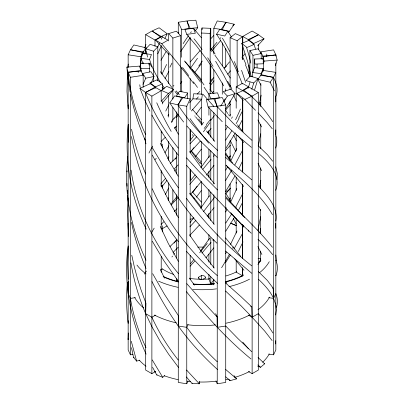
<?xml version="1.0" encoding="UTF-8"?>
<svg xmlns="http://www.w3.org/2000/svg" width="404" height="404" viewBox="0 0 404 404"><rect width="100%" height="100%" fill="white"/><g stroke="black" fill="none" stroke-linecap="round" stroke-linejoin="round"><path stroke-width="0.61" d="M213.782 284.845L213.782 279.209M213.782 267.938L213.792 239.764M213.792 224.109L213.802 194.678M213.802 184.032L213.812 153.974M213.812 140.824L213.822 112.645M222.286 94.213L222.291 82.926M222.301 65.993L222.311 42.789M242.637 276.109L242.642 267.968M242.653 258.575L242.683 224.755M242.688 215.988L242.713 184.673M242.728 172.149L242.754 140.834M242.759 131.441L242.789 98.874M248.98 73.892L248.985 65.115M260.605 261.383L260.62 251.359M260.641 233.194L260.671 209.388M260.696 188.713L260.721 168.039M260.747 148.616L260.777 124.185M260.797 106.641L260.827 83.461M263.105 59.898L263.11 56.762L260.838 51.864L273.574 49.889L275.846 54.793L275.846 56.05M128.098 223.316L128.27 236.532M263.686 70.993L263.696 63.756L263.11 58.691L254.338 59.029L254.626 68.185M128.235 124.715L128.275 142.329M127.013 171.846L127.048 170.887M128.265 332.952L128.083 339.577L128.275 338.269M276.301 260.696L275.836 254.985M128.108 198.359L127.598 213.383L128.26 229.608M127.472 71.836L126.977 91.41L128.209 108.898M128.255 246.874L127.664 263.191L128.245 279.285M127.412 282.376C126.093 296.061 126.417 309.883 128.174 323.513M127.876 67.372L128.245 64.034M128.27 124.331C124.301 159.838 130.618 196.263 145.935 228.502M127.735 156.772C123.457 192.122 130.987 228.204 146.041 260.272M275.781 228.245L275.72 223.306M199.662 381.401L199.318 383.8L192.077 383.477L192.127 383.073M128.174 245.895C122.993 282.78 130.709 320.529 146.122 354.146M275.725 134.774L275.765 129.881M201.379 94.571L201.379 33.032L202.005 27.972L210.777 28.331L210.777 50.874M210.146 93.713L210.146 33.396L210.777 28.331M275.816 101.853L275.781 96.011M189.658 102.677L192.935 98.823L193.602 93.763L202.369 94.147L201.702 99.207L191.38 110.984M275.725 343.976L275.71 340.683M260.706 228.452L259.924 233.184M260.62 148.359L260.812 147.152M260.731 102.156L260.12 105.782M260.61 133.774L258.353 145.788M260.817 180.28L259.519 186.911M260.696 216.711L257.924 230.194M260.393 187.678L260.772 185.572M277.028 179.603L277.321 173.266L275.69 166.781M144.758 53.954L146.081 47.808L133.85 44.955L130.558 49.662L142.784 52.515L146.081 47.808M275.301 65.711L277.154 60.055L275.932 55.03L262.873 56.09L264.095 61.115L263.681 62.933M259.257 104.747L259.802 102.358M275.841 220.988C278.184 206.888 267.039 195.319 258.161 185.81M275.7 314.979L276.336 309.994L275.851 305.348M257.994 78.543L253.747 82.987L246.051 80.532L250.298 76.088L257.994 78.543L254.576 89.971M276.503 307.378C277.957 302.859 277.538 297.894 275.846 293.501L273.574 298.404L275.639 304.389M253.747 82.987L251.783 89.284M276.104 96.021C278.3 89.845 276.528 83.057 273.442 77.517L261.216 74.664L257.919 79.371L260.969 85.219M275.705 148.041C277.063 144.046 277.265 139.607 275.851 135.598M243.132 226.245L243.486 225.169M275.705 190.314C281.502 175.28 268.599 161.681 257.979 152.98M151.253 82.734L154.01 76.477L150.975 71.715L142.723 73.467L142.314 74.387M142.986 84.421L145.758 78.23L154.01 76.477M252.606 76.811L252.606 72.543L254.475 67.584L263.065 68.665L263.065 71.099M261.196 74.841L261.196 73.624L263.065 68.665M143.056 63.61L140.976 58.348L142.885 53.394L151.465 54.5L149.556 59.454C152.071 67.806 156.126 75.614 160.903 82.886M144.526 48.111L145.996 44.506M157.752 53.848L161.317 45.803M236.835 188.537L230.401 202.727M243.067 274.215L242.405 275.73L236.189 272.139L236.613 271.175M237.012 230.962L230.477 244.455M236.81 148.536L230.841 160.772M161.948 74.23L166.615 64.453M243.001 241.875L238.34 251.45M128.154 67.357L128.154 54.793L130.426 49.889L143.162 51.864L143.167 53.742M140.89 63.675L140.89 56.762L143.162 51.864M188.077 380.932L186.764 383.76L178.27 382.447L178.27 104.914L181.684 97.556L190.178 98.874L190.178 109.55M213.822 54.065L213.822 28.31L217.236 20.952L225.73 22.265L225.73 23.523M186.764 383.76L186.764 106.227L190.178 98.874M225.73 22.265L222.316 29.623L213.822 28.31M273.574 77.29L275.846 72.387L263.11 70.417L260.838 75.321L273.574 77.29L273.574 354.823L268.721 354.071M217.206 361.737C206.07 351.197 195.819 339.714 186.764 327.341L188.077 324.513M273.574 354.823L275.846 349.92L275.846 62.958M242.966 193.087L235.456 207.616M242.784 160.504L238.587 169.15M231.613 118.422L232.345 116.892M165.408 194.501L168.619 187.986M165.751 111.07L168.862 104.762M242.385 112.049L242.91 110.969M242.198 120.104L238.587 127.083M242.415 150.566L234.835 164.903M164.898 38.36L167.241 33.779L159.12 27.78L152.192 30.906L160.312 36.905L167.241 33.779M167.943 115.892L168.675 114.453M242.193 203.172L238.118 210.898M242.471 233.517L233.987 248.995M165.074 78.502L168.832 71.357M227.063 209.312L225.634 212.009M164.933 152.858L168.882 145.738M168.008 199.334L168.781 197.879M227.29 126.977L225.695 129.931M167.887 158.802L168.953 156.838M239.077 118.443L236.148 123.659M235.083 175.76L225.508 191.718M227.654 166.69L225.725 170.119M235.365 132.886L225.993 148.182M160.913 60.327L166.079 51.616M235.103 93.647L227.366 96.061L223.19 91.592L230.926 89.183L235.103 93.647L225.654 108.777M231.886 170.054L225.528 180.558M227.366 96.061L224.058 101.465M234.35 217.519L225.725 231.204M180.497 83.795L181.866 81.552M230.386 254.985L225.735 262.378M231.583 214.11L225.725 223.064M181.532 91.88L182.088 90.996M231.825 130.8L225.614 140.153M187.683 93.011L184.613 97.768L176.376 95.99L179.447 91.238L187.683 93.011L187.683 98.495M180.729 51.384L190.077 37.774M242.274 83.941C235.613 66.463 226.871 49.803 216.559 34.209L219.67 29.462L227.891 31.259L231.497 37.158M227.891 31.259L224.781 36.006L216.559 34.209M190.274 68.539L197.48 58.282M209.474 195.713L200.631 208.318M209.671 238.198L200.591 250.818M192.713 192.551L197.142 186.244M209.641 155.732L200.844 167.726M169.725 102.934L174.664 95.874L182.815 97.778L177.876 104.838L169.725 102.934L175.73 111.625L183.628 122.023M226.124 22.346L221.185 29.401L229.336 31.305L234.275 24.245L226.124 22.346L225.376 23.134M274.402 90.829L270.15 82.224L273.442 77.517M203.555 122.301L201.495 125.225M178.209 33.123L178.821 32.254M214.489 197.359L203.464 211.656M213.817 279.886L210.787 284.068L208.918 279.108L208.918 274.235M196.127 114.196L201.237 107.201M190.839 151.727L193.91 147.606M208.918 279.108L209.494 278.316M194.566 72.75L201.207 63.958M196.415 197.152L201.268 190.643M214.428 115.499L210.711 120.372M193.875 217.544L190.097 222.579M213.979 165.362L206.489 175.134M162.524 102.899L173.695 89.41L166.68 86.35L161.383 90.4L168.392 93.46L173.695 89.41M194.147 135.264L189.9 140.844M171.311 121.75L174.27 117.862M162.11 186.496L166.993 180.356M195.359 156.818L201.374 149.142M213.802 247.829L205.995 257.808M195.132 31.032L197.713 27.74L195.874 20.2L187.173 20.907L189.006 28.447L197.713 27.74M171.028 204.025L176.694 196.899M214.039 207.691L211.767 210.565M210.403 85.37L214.024 80.805M174.604 128.31L176.381 126.073M174.104 243.087L176.745 239.744M213.504 156.358L214.211 155.474M212.459 92.632L213.529 91.289M193.748 259.651L190.451 263.736M176.003 169.392L174.639 171.079M212.792 240.274L213.484 239.415M211.1 128.462L207.545 132.775M195.218 174.846L189.956 181.194M211.029 159.444L202.894 169.21M174.19 211.196L174.917 210.307M175.311 159.136L176.346 157.873M201.187 181.729L190.299 194.622M211.009 211.514L207.166 216.165M224.215 68.286L229.558 61.847M230.563 188.077L225.775 193.844M211.05 242.395L201.95 253.04M230.401 200.571L229.538 199.202L230.507 198.011M211.327 51.414L220.7 40.567M244.97 53.833L242.188 57.151M206.575 125.503L204.131 128.406M229.624 115.761L230.618 114.579M253.025 44.238L253.631 43.521L264.024 38.835L258.611 34.835L248.218 39.521L253.631 43.521M160.974 183.663L165.519 178.401M190.168 61.969L200.162 50.49M227.654 74.245L230.588 70.801M230.608 104.257L225.826 109.812M264.024 38.835L257.691 45.753M189.718 184.345L196.602 176.487M225.594 150.551L230.431 145.213M200.349 141.082L190.329 152.025M194.753 261.105L190.087 266.251M178.406 197.203L171.185 205.015M228.629 157.934L230.512 155.863M195.889 220.362L189.829 226.861M161.206 101.338L168.392 93.46M199.389 225.068L190.208 234.916M210.883 38.643L213.716 35.572M178.139 281.593L176.376 281.214L177.533 279.957M161.055 172.872L161.908 171.958M196.708 136.744L189.996 143.814M178.346 115.286L176.275 117.488M145.884 53.666L145.884 48.788L150.096 44.334L157.812 46.768L157.812 80.886M153.596 81.689L153.596 51.222L157.812 46.768M174.265 168.938L178.078 164.928M197.283 94.046L199.849 91.375M228.3 32.376L229.336 31.305M171.427 122.528L172.624 121.301M232.805 25.76L234.275 24.245M173.023 252.475L178.083 247.319M161.337 132.749L162.039 132.037M161.12 141.41L165.287 137.294M176.962 208.797L174.382 211.368M170.2 163.499L176.942 156.848M161.146 224.341L163.782 221.746M175.174 127.694L176.462 126.427M169.933 246.581L176.917 239.799M210.529 80.79L213.832 77.659M228.952 157.212L230.23 156.02M224.659 67.715L226.417 66.125M229.063 103.419L229.896 102.682M226.296 192.041L229.856 188.941M257.681 366.14L260.565 367.266L264.671 363.807L258.05 357.484M152.621 367.387L156.722 374.937L157.111 374.604M156.722 374.937L162.711 377.306L164.691 375.659M230.093 89.481L230.093 37.688L235.36 33.628L242.4 36.668L242.4 43.369M237.128 86.426L237.128 40.733L242.4 36.668M145.662 34.653L151.879 31.063L161.206 36.446L154.99 40.036L145.662 34.653L145.662 46.591M155.505 371.554L151.879 373.649L145.662 370.059L145.662 92.526L154.99 87.143L161.206 90.733L161.206 101.409M242.794 36.446L252.121 31.063L258.338 34.653L249.01 40.036L242.794 36.446L242.794 43.359M145.662 92.526L151.879 96.117L161.206 90.733M236.189 108.242L236.189 86.921L242.405 83.33L248.622 86.921L248.622 88.138M248.622 86.921L242.405 90.506L236.189 86.921M258.338 92.526L249.01 87.143L242.794 90.733L252.121 96.117L258.338 92.526L258.338 370.059L252.121 373.649L248.495 371.554M198.521 278.134L198.521 277.24L201.505 275.518A3.515 2.03 0 0 1 205.479 277.811L205.479 278.26M202.869 279.321L205.479 277.811M130.957 262.837C133.795 280.275 138.708 297.389 145.662 313.64L151.879 317.231L155.505 315.135M248.495 315.135L252.121 317.231L258.338 313.64L267.271 324.361L272.952 333.017M155.57 40.132L161.817 36.562L168.003 40.168L161.757 43.738L155.57 40.132L169.428 54.979M139.976 88.345L150.369 83.658L155.782 87.658L145.389 92.344L139.976 88.345L144.071 98.601L149.894 111.12M243.188 100.364L236.759 93.4L243.688 90.274C255.379 98.5 264.842 109.777 272.745 121.639M236.759 93.4L244.88 99.399L251.808 96.273M150.101 84.067L150.101 82.85L157.141 79.81L162.408 83.87L162.408 89.966M150.101 82.85L155.368 86.916L162.408 83.87M160.782 269.796L162.408 269.094M251.263 76.558L247.379 60.807L241.759 43.415L248.824 40.395L254.055 44.47L255.515 49.041M254.055 44.47L246.996 47.495L241.759 43.415M168.65 40.935L168.65 33.623L176.366 31.189L180.578 35.643L180.578 91.698M168.65 33.623L172.862 38.077L180.578 35.643M225.7 376.846L230.088 380.664L236.638 378.856L233.966 375.594M131.502 347.672L133.512 357.338L134.138 357.161M133.512 357.338L136.643 361.12L139.784 360.262M249.884 76.77L249.884 50.571L258.121 48.798L261.196 53.55L261.196 59.035M249.884 50.571L252.96 55.328L261.196 53.55M178.27 22.265L186.764 20.952L190.178 28.31L181.684 29.623L178.27 22.265L178.27 33.572M132.855 354.449L130.426 354.823L128.154 349.92L128.154 72.387L140.89 70.417L143.162 75.321L143.162 87.254M128.154 72.387L130.426 77.29L143.162 75.321M263.11 56.762L275.846 54.793M225.73 104.914L222.316 97.556L213.822 98.874L217.236 106.227L225.73 104.914L225.73 382.447L217.236 383.76L215.923 380.932M128.396 281.285L128.154 293.501L130.426 298.404L135.279 297.652M208.918 93.89L217.509 92.809L219.377 97.768L210.787 98.849L208.918 93.89L208.918 99.369M214.468 283.608L210.787 284.068L210.787 276.76M201.424 37.764L193.506 28.31L184.906 29.366L186.734 34.33L196.546 45.995L206.262 58.807L215.802 72.755L223.75 85.86M186.734 34.33L195.334 33.274L193.506 28.31M126.846 67.125L139.905 66.064L141.127 71.094L128.068 72.149L126.846 67.125L127.937 78.179L130.113 91.935M264.095 61.115L277.154 60.055M216.827 106.272L214.994 98.733L206.287 99.44L208.126 106.979L216.827 106.272L233.573 123.634L251.939 140.309M140.304 67.857L140.304 63.595L149.071 63.231L149.702 68.296L149.702 71.947M140.304 63.595L140.93 68.655L149.702 68.296M263.696 63.756L254.924 64.095L254.338 59.029M201.379 33.032L210.146 33.396M192.935 98.823L201.702 99.207M252.606 72.543L261.196 73.624M258.131 258.459L260.585 258.767M140.976 58.348L149.556 59.454M128.154 54.793L140.89 56.762M178.27 104.914L186.764 106.227M268.721 297.652L273.574 298.404L273.16 288.178L267.372 280.467L258.292 271.508M186.764 327.341L178.27 326.028C168.322 311.954 159.524 297.066 152.005 281.558M272.382 288.037L273.16 288.178M257.919 79.371L270.15 82.224M145.884 48.788L153.596 51.222M264.1 363.58L264.671 363.807M230.093 37.688L237.128 40.733M230.633 223.149L236.587 225.72M272.089 340.537L264.817 331.214L252.121 317.231L251.818 306.894L250.677 306.192M251.349 147.314L236.325 134.658L225.806 125.109M236.638 378.856L225.69 369.483M251.743 265.847C227.048 246.384 205.086 223.69 186.431 198.394M250.97 358.959C226.881 339.173 205.964 315.918 186.446 291.698M251.758 273.286L225.538 251.036M225.669 157.504L251.788 179.851M257.883 364.893L260.565 367.266M225.447 282.871L240.9 296.597L251.818 306.894M226.154 165.377C243.046 180.245 260.974 194.965 272.463 214.686M258.161 145.773L267.433 154.681L272.695 161.216M251.283 233.209C228.209 212.014 207.131 188.698 186.421 165.226M217.266 275.553C189.673 251.672 167.11 222.17 152.273 188.804M257.994 239.294L267.201 248.122L272.71 254.651M217.483 369.498C203.015 356.358 189.728 341.875 178.27 326.028L178.381 315.63L164.484 294.385L152.677 273.705M217.751 150.475C202.732 136.895 189.148 121.675 177.876 104.838M217.195 157.297L200.717 141.38L186.895 126.023M251.743 351.692L238.188 338.825L225.73 326.028L217.236 327.341L217.125 316.943L215.67 313.62M225.589 291.037L241.213 305.979L252.121 317.231M258.52 279.336C264.373 284.931 270.17 290.946 273.574 298.404M217.468 283.376L200.581 266.802L186.416 251.364M216.892 243.142C190.37 217.938 169.377 187.304 152.273 155.121M217.539 189.961L199.369 171.811L186.517 157.878M226.013 198.213C241.43 214.585 258.479 229.603 272.417 247.263M222.291 121.725L208.126 106.979M163.842 89.117L162.049 87.309M255.515 110.307L244.88 99.399M258.01 112.862L267.211 122.558L272.276 128.81M199.318 383.8L186.562 370.029M184.325 60.959L201.338 79.351M217.125 316.943L200.323 298.909L186.805 283.684M230.679 212.635L236.113 218.559M226.154 207.772L226.533 208.181M192.319 191.9L201.404 202.096M225.932 196.768L244.688 217.564M192.506 109.393L201.434 119.72M191.36 150.894L201.015 161.716M237.163 219.726L243.582 227.073M192.077 383.477L186.37 376.947M242.754 342.127L248.258 348.465M161.817 36.562L162.464 37.314M161.757 43.738L180.265 66.256L193.804 83.562M225.583 281.573L226.952 283.169M214.514 183.865L201.283 167.594L189.617 151.626M230.088 380.664L229.169 379.583M232.659 162.963L225.523 154.49M237.693 135.421L243.637 142.597M234.704 258.898L243.996 270.291M225.538 237.895L239.617 254.995M214.261 224.331L199.586 206.298L189.683 193.233M226.088 165.15L243.703 186.466M237.385 124.785L243.157 131.951M194.779 115.862L195.107 116.261M195.768 117.069L196.758 118.276M197.091 118.685L202.081 124.816M209.939 89.436L212.767 92.925M214.211 268.029L200.929 251.015L189.446 234.805M178.285 148.096C164.655 131.275 153.212 112.57 145.389 92.344M214.797 141.461L206.52 130.957M240.006 255.48L240.774 256.439M178.427 273.579C153.889 244.031 136.38 208.348 131.083 170.14M177.124 94.157L174.982 91.461M178.538 367.458L168.589 354.156L160.58 341.981L151.939 326.745L145.662 313.64L145.965 303.308L141.127 290.148L137.466 278.598L134.335 266.938L131.765 255.207M178.24 360.02C167.842 346.839 158.843 332.517 151.879 317.231M178.275 155.197C168.377 142.592 159.353 129.255 151.914 115.044M178.518 241.809C154.232 211.459 138.446 174.644 131.452 136.517M194.132 197.955L201.631 207.641M207.797 215.6L208.969 217.11M171.882 87.506L160.393 71.665M185.375 61.792L200.52 82.153M210.191 48.894L210.868 49.783M191.021 151.061L200.268 163.625M178.336 281.29L163.822 260.676L152.323 241.269M207.696 132.037L209.03 133.85M178.457 187.916L164.362 167.766L152.384 147.808M194.445 285.138L189.36 278.078M214.923 55.232L222.958 66.604L230.381 78.048M164.499 88.208L162.388 85.133M204.101 87.239L208.863 94.218M225.69 110.433L227.75 113.529M226.008 193.804L229.538 199.202M208.373 175.452L208.949 176.321M162.711 377.306L152.263 359.944M228.427 114.569L228.76 115.09M225.821 153.131L230.108 159.989M142.723 73.467L145.758 78.23M178.174 176.205L168.811 160.206L160.413 143.279M215.64 61.287L223.407 74.568L229.634 86.587M178.366 261.363L168.256 243.395L160.247 226.407M178.406 217.544L168.917 200.889L160.888 184.815M257.974 205.626L260.565 210.388M178.427 134.249L174.442 127.396M257.904 119.968L261.585 126.937M257.904 246.541L261.908 254.53M258.04 163.256L261.575 170.756M230.492 140.92L235.704 151.495M233.775 135.461L236.471 140.885M233.35 218.498L236.189 224.084M164.509 278.169L160.428 269.695M241.991 57.065L242.501 58.156M145.996 347.682C138.623 332.058 133.184 315.474 130.426 298.404M145.733 134.744C136.416 115.064 130.068 93.874 128.068 72.149M233.729 95.384L236.229 101.182M145.718 141.319C139.112 126.346 133.931 110.721 130.659 94.672M146.051 268.463C139.728 253.601 134.719 238.158 131.477 222.326M245.45 64.786L249.95 76.119M236.042 182.3L236.471 183.34M145.708 174.048C139.703 159.56 134.81 144.587 131.547 129.235M275.826 260.161C277.987 265.135 277.811 270.902 275.846 275.907L275.836 275.27M241.572 70.306L245.622 82.401M136.643 361.12L131.3 341.314M145.98 143.849L144.637 138.476M145.496 227.038L146.041 229.275M128.295 202.505L127.588 195.263M139.905 66.064L140.062 68.155M127.457 193.45L127.26 190.43M128.129 320.801L128.26 322.644M128.27 108.474L128.118 104.954M263.11 58.691L263.161 59.883M127.063 186.204L126.967 183.426M263.206 61.075L263.277 63.458M190.178 37.713L190.188 69.069M190.188 78.477L190.193 98.546M190.198 129.901L190.203 140.562M190.208 170.034L190.213 180.694M161.211 45.854L161.236 73.442M143.178 62.519L143.178 63.771M260.838 51.864L260.838 53.747M258.338 44.703L258.338 49.727M252.96 55.328L252.96 72.387M252.121 96.117L252.121 373.649M248.622 230.103L248.622 231.32M242.794 45.243L242.794 59.691M242.4 44.591L242.4 59.211M242.405 98.43L242.405 131.33M242.405 139.86L242.405 171.543M242.405 184.34L242.405 215.413M242.405 224.548L242.405 258.06M242.405 267.812L242.405 275.73M236.189 134.441L236.189 150.894M236.189 177.093L236.189 190.496M236.189 207.555L236.189 208.777M236.189 218.524L236.189 233.148M236.189 260.565L236.189 272.139M230.093 101.056L230.093 116.286M230.093 140.658L230.093 160.767M230.093 183.921L230.093 201.586M225.73 48.652L225.73 66.867M225.73 88.855L225.73 91.365M217.236 106.227L217.236 383.76M213.822 69.766L213.822 93.637M210.777 64.887L210.777 91.087M210.787 110.423L210.787 137.234M210.787 150.636L210.787 179.881M210.787 192.067L210.787 220.705M210.787 237.764L210.787 264.575M208.918 107.292L208.918 115.211M208.918 130.447L208.918 134.098M208.918 149.334L208.918 157.863M208.918 171.266L208.918 177.361M208.918 189.547L208.918 196.859M208.918 213.307L208.918 218.18M208.918 234.633L208.918 240.117M208.918 254.131L208.918 262.05M202.005 27.972L202.005 29.8M201.505 275.518L201.505 279.553M201.379 99.445L201.379 124.427M201.379 141.486L201.379 167.685M201.379 181.699L201.379 207.898M190.178 129.654L190.178 152.894M190.178 169.226L190.178 194.981M190.178 213.827L190.178 236.441M190.178 255.283L190.178 279.785M181.684 29.623L181.684 57.262M181.684 67.938L181.684 91.809M176.376 111.832L176.376 130.719M176.376 152.656L176.376 173.983M176.376 194.698L176.376 215.413M176.376 239.173L176.376 258.06M176.376 278.78L176.376 281.214M172.862 38.077L172.862 99.005M172.862 107.535L172.862 120.331M172.862 147.748L172.862 161.156M172.862 189.789L172.862 201.975M168.65 53.121L168.65 83.583M168.65 95.162L168.65 117.094M168.65 141.466L168.65 160.353M168.65 182.896L168.65 200.566M162.408 101.54L162.408 103.98M162.408 144.193L162.408 147.849M162.408 185.012L162.408 188.062M162.408 225.836L162.408 231.926M161.206 130.936L161.206 145.384M161.206 170.508L161.206 186.84M161.206 216.362L161.206 228.927M161.206 256.565L161.206 272.271M155.368 86.916L155.368 88.133M154.99 40.036L154.99 46.319M151.879 96.117L151.879 373.649M149.071 63.231L149.071 65.059M140.93 68.655L140.93 71.094M130.426 77.29L130.426 354.823M269.266 354.025A70.882 40.92 0 0 1 262.701 362.252M249.551 371.468A70.882 40.92 0 0 1 234.724 377.422M228.366 379.109A70.882 40.92 0 0 1 225.947 379.639M216.524 381.179A70.882 40.92 0 0 1 198.945 382.007M190.461 381.497A70.882 40.92 0 0 1 187.476 381.179M178.053 379.639A70.882 40.92 0 0 1 164.105 375.705M155.51 372.013A70.882 40.92 0 0 1 154.449 371.468M146.031 366.231A70.882 40.92 0 0 1 139.198 360.095M269.539 297.117A70.882 40.92 0 0 1 257.969 309.812M249.551 315.049A70.882 40.92 0 0 1 225.947 323.22M215.332 324.897A70.882 40.92 0 0 1 187.476 324.755M176.235 322.826A70.882 40.92 0 0 1 154.449 315.049M143.597 307.893A70.882 40.92 0 0 1 134.734 297.602M157.651 47.207A193.087 179.245 87.3 0 1 159.504 42.95M161.231 39.203A193.087 179.245 87.3 0 1 161.898 37.804M169.912 67.21A193.087 133.749 -78 0 1 171.983 63.105M183.174 43.627A193.087 133.749 -78 0 1 188.522 35.643M190.602 32.724A193.087 133.749 -78 0 1 191.304 31.764M198.768 66.069A193.087 67.998 -65.4 0 1 202.348 61.044M210.737 49.929A193.087 67.998 -65.4 0 1 216.943 42.274M220.241 38.405A193.087 67.998 -65.4 0 1 220.902 37.643M155.015 159.742A193.087 0.379 -50.2 0 1 156.257 158.252M266.781 54.055A193.087 53.065 -29.9 0 1 266.675 56.59M203.055 94.304A193.087 17.397 45.1 0 1 213.903 106.525M208.656 143.137A193.087 48.354 61.5 0 1 190.082 118.67M171.2 131.396A193.087 116.731 74.6 0 1 156.737 102.788M140.193 87.415A193.087 169.417 87.8 0 1 139.769 84.764M138.234 72.488A193.087 169.417 87.8 0 1 138.133 71.412M140.405 62.847A193.087 192.304 -43.8 0 1 141.057 58.661M141.511 56.05A193.087 192.304 -43.8 0 1 142.203 52.399M269.266 261.711A70.882 40.92 0 0 1 259.454 272.781M249.551 279.159A70.882 40.92 0 0 1 228.962 286.658M216.524 288.865A70.882 40.92 0 0 1 192.87 289.395M178.053 287.33A70.882 40.92 0 0 1 158.641 281.184M146.031 273.922A70.882 40.92 0 0 1 136.951 265.064M260.888 260.176A62.09 35.845 0 0 1 257.893 264.423M243.365 275.543A62.09 35.845 0 0 1 225.513 281.992M214.155 283.967A62.09 35.845 0 0 1 193.284 284.305M178.487 281.992A62.09 35.845 0 0 1 163.908 277.119M171.942 256.979A169.569 5.742 -54.8 0 1 172.493 256.126M173.695 254.288A169.569 5.742 -54.8 0 1 174.371 253.247M260.641 259.59A61.539 35.527 0 0 1 258.479 262.923M243.001 275.311A61.539 35.527 0 0 1 226.442 281.421M213.989 283.664A61.539 35.527 0 0 1 193.132 283.972M177.558 281.421A61.539 35.527 0 0 1 163.125 276.356M233.325 246.854A161.989 81.724 -68.6 0 1 232.578 248.309M229.452 254.197A161.989 81.724 -68.6 0 1 221.609 267.731M222.392 38.143A169.71 137.931 86.2 0 1 229.699 51.485M234.31 61.519A169.71 137.931 86.2 0 1 238.39 71.937M226.356 252.242A220.791 149.859 -78.3 0 1 225.599 253.576M243.041 57.782A172.326 118.251 74.4 0 1 246.011 64.448M207.242 243.501A161.908 19.139 -53.7 0 1 199.652 252.818M246.597 47.632A169.69 167.483 -58 0 1 250.833 63.13M144.455 274.084A161.908 32.936 -33.6 0 1 146.46 271.059M257.045 64.085A169.69 158.898 81.9 0 1 257.085 67.594M261.141 95.142A171.69 170.473 79.9 0 1 259.711 102.338M249.975 82.179A169.69 115.428 -79.6 0 1 248.606 86.749M240.441 109.045A169.69 115.428 -79.6 0 1 235.562 119.741M151.106 233.441A188.719 48.283 -34.8 0 1 154.202 228.139M241.986 111.792A171.69 143.299 -80.5 0 1 238.693 118.17M225.2 98.834A169.69 50.869 -65.2 0 1 220.761 106.111M209.838 122.781A169.69 50.869 -65.2 0 1 203.374 131.85M192.794 134.577A177.73 15.251 -56.1 0 1 192.248 135.315M210.408 119.559A171.69 88.133 -68.2 0 1 206.308 124.669M196.425 99.157A169.69 14.281 -47.6 0 1 198.303 96.869M209.338 83.628A169.69 14.281 -47.6 0 1 212.726 79.623M148.965 153.055A177.73 43.895 -35.4 0 1 152.707 146.137M177.871 114.499A171.69 22.488 -53.6 0 1 174.255 118.322M173.23 86.153A169.69 59.332 -23.4 0 1 173.912 85.436M191.097 194.309A221.963 20.367 55.6 0 1 194.46 198.622M200.212 162.166A183.249 50.248 64.2 0 1 201.515 163.999M151.717 67.019A169.69 42.859 35.1 0 1 149.864 63.15M147.622 57.095A169.69 42.859 35.1 0 1 146.511 51.394M201.985 123.109A177.73 15.362 47.2 0 1 198.657 119.104M179.331 94.834A192.233 22.447 45.2 0 1 176.21 90.925M182.573 67.503A169.69 13.433 56.1 0 1 188.703 75.593M193.37 81.835A169.69 13.433 56.1 0 1 197.5 87.431M192.021 69.538A177.73 52.621 64.8 0 1 200.541 80.058M200.359 79.77A192.233 49.783 63.3 0 1 204.02 84.916M194.031 38.824A169.69 81.027 71.8 0 1 202.076 49.515M207.641 57.711A169.69 81.027 71.8 0 1 213.039 66.357M227.603 81.29A177.73 120.276 79.3 0 1 230.532 86.279M230.381 85.885A192.233 123.967 77.8 0 1 231.876 88.986M210.984 48.541A171.69 54.954 61.3 0 1 215.105 54.04M197.758 247.172A52.747 30.451 0 0 1 203.212 247.081M200.505 279.361A3.515 2.03 0 0 1 198.521 277.24M235.795 272.195A52.747 30.451 0 0 1 225.881 275.967M209.242 278.977A52.747 30.451 0 0 1 190.026 278.472M173.69 274.508A52.747 30.451 0 0 1 162.014 268.675M162.014 228.952A52.747 30.451 0 0 1 167.175 225.942M190.026 219.155A52.747 30.451 0 0 1 193.561 218.751M230.31 223.119A52.747 30.451 0 0 1 235.795 225.432"/></g></svg>
